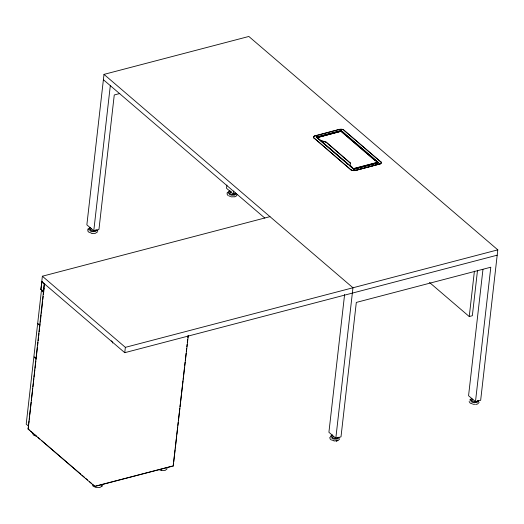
<?xml version="1.0" encoding="UTF-8"?>
<svg xmlns="http://www.w3.org/2000/svg" width="524" height="524" viewBox="0 0 524 524"><rect width="100%" height="100%" fill="white"/><g stroke="black" fill="none" stroke-linecap="round" stroke-linejoin="round"><path stroke-width="0.79" d="M97.68 231.353L97.739 230.311M111.776 341.098C112.175 341.576 110.846 341.576 111.514 341M102.042 484.471L102.069 486.141L99.783 487.53L96.01 487.497L92.964 486.056L92.597 484.726M42.726 290.768L43.571 291.658L40.82 289.261L41.913 281.519M269.978 216.641L42.372 276.22L41.763 281.552L124.751 352.685L497.191 255.188M41.671 281.768L44.298 284.06L43.446 291.56L40.996 289.248L41.894 281.663M44.71 283.91L44.494 284.231L44.579 283.805M28.211 428.121L28.578 424.885M28.761 423.268L29.036 420.838M29.22 419.22L29.593 415.984M29.776 414.366L31.158 402.236M31.342 400.618L32.724 388.481M32.907 386.863L33.281 383.627M33.464 382.009L33.831 378.773M34.014 377.156L34.289 374.726M34.473 373.108L34.846 369.872M35.029 368.254L35.861 360.977M36.045 359.359L37.427 347.222M37.61 345.604L37.977 342.369M38.16 340.751L38.534 337.515M38.717 335.897L38.992 333.467M39.176 331.849L39.542 328.613M39.732 326.996L40.099 323.76M40.282 322.142L41.114 314.865M41.298 313.247L42.68 301.11M42.863 299.492L43.23 296.257M43.413 294.639L44.154 288.167M44.429 285.737L44.691 284.067M482.958 269.388L468.561 395.731L475.478 401.659L480.659 400.303L497.8 249.856L248.841 36.47L104.001 74.382L86.86 224.835L93.776 230.763L98.951 229.407L114.265 94.962L119.806 93.514M93.776 230.763L110.309 85.648M173.123 465.954L94.962 486.272M92.44 484.176L94.778 486.279M112.562 343.01L112.686 341.897M124.751 352.685L125.36 347.346L42.372 276.22M188.312 335.465L173.182 465.803M173.287 466.105L173.549 463.53M173.732 461.913L175.114 449.749M175.304 448.131L176.686 435.968M176.87 434.344L177.702 427.047M177.885 425.429L178.258 422.187M178.442 420.562L179.83 408.399M180.014 406.781L181.396 394.618M181.586 393L182.418 385.703M182.601 384.079L182.968 380.837M183.151 379.212L183.524 375.97M183.708 374.352L184.54 367.055M184.723 365.431L185.096 362.189M185.28 360.571L186.112 353.274M186.295 351.65L186.662 348.408M186.845 346.783L187.127 344.353M187.31 342.729L187.677 339.486M187.867 337.869L188.142 335.432M226.885 185.037L226.519 188.28L233.435 194.208L236.396 193.428M233.435 194.208L233.802 190.965M381.262 162.492A3.072 1.572 6.5 0 1 379.972 164.019L355.18 170.503A3.301 1.69 6.5 0 1 351.067 169.966L313.732 137.747A3.301 1.69 6.5 0 1 314.957 135.814L339.742 129.323A3.072 1.572 6.5 0 1 343.698 129.906L381.04 162.119L344.294 130.627M313.706 137.943A3.301 1.69 6.5 0 1 314.931 136.011L314.957 135.814M319.437 139.869L316.398 137.052L341.19 130.561L378.544 162.584L353.739 169.265M317.04 137.674L341.013 131.203L377.614 162.578C377.018 163.409 378.217 161.864 376.239 161.562M341.072 131.249L341.379 131.524L340.836 131.164L316.941 137.589L321.042 140.799L326.164 142.253L350.405 163.239M321.395 140.904L320.786 140.484M324.277 141.441L321.415 140.753M326.164 142.253L324.291 141.29M314.931 136.011L339.742 129.323M341.19 130.561L316.378 137.249M343.698 129.906L343.679 130.103A3.072 1.572 6.5 0 0 343.135 129.808M349.966 162.65L326.183 142.102M349.836 165.283L349.986 165.676L350.425 163.691L349.98 162.499M351.067 169.966L313.732 137.747M349.999 165.532C351.211 165.728 353.969 169.593 353.759 169.069M355.18 170.503L379.992 163.822A3.072 1.572 6.5 0 0 381.059 161.923M344.609 294.475L328.908 432.293L335.819 438.221L340.993 436.865L356.313 302.42L490.798 267.214L475.478 401.659M335.819 438.221L352.96 287.768L104.001 74.382M377.555 162.925L377.365 162.355L353.569 168.584L353.759 169.147L377.555 162.925L377.365 162.355M353.654 168.826L355.514 170.418L379.992 163.822M477.515 270.332L472.347 315.717L469.242 316.529L474.41 271.144M166.874 468.384L167.11 468.882L165.171 470.414L161.477 470.591L161.595 469.681M87.842 229.034L87.842 231.11L89.263 232.577M227.246 192.537L227.075 194.024L227.914 195.485M40.82 289.261L43.59 291.508M27.975 428.855L94.805 486.442M237.084 194.863L236.147 196.166L234.66 196.867M339.729 438.811L338.242 440.461L334.089 440.979M479.132 402.314L477.652 403.971L475.628 404.521M97.385 232.014L95.257 233.363L92.047 233.527M88.477 228.739L90.338 227.449M90.416 227.835L89.44 228.51L89.951 229.892L92.152 230.835L94.739 230.783L96.206 229.774M97.078 230.344L95.217 231.628L91.923 231.693L89.827 230.796M227.881 192.243L229.741 190.959M230.311 191.005L228.844 192.02L229.361 193.402L231.556 194.345L234.143 194.293L235.138 193.605M236.481 193.847L234.621 195.138L231.326 195.197L229.23 194.299M28.191 428.874L44.298 284.06M330.52 436.191L332.386 434.907M332.458 435.293L331.482 435.968L332 437.35L334.194 438.293L336.788 438.241L338.249 437.226M339.126 437.795L337.26 439.086L333.965 439.145L331.875 438.247M469.923 399.701L471.79 398.41M471.869 398.797L470.886 399.471L471.404 400.853L473.598 401.797L476.192 401.751L477.659 400.736M478.53 401.305L476.663 402.589L473.375 402.655L471.279 401.757M90.429 229.519L91.425 228.883M229.833 193.022L230.829 192.393M332.471 436.97L333.467 436.335M471.882 400.48L472.877 399.845M317.197 137.576L340.993 131.354L375.014 160.508M354.316 168.532L377.346 162.506M353.667 169.069L378.544 162.584M125.36 347.346L497.8 249.856M94.759 486.436L95.158 486.442M95.211 486.344L172.278 466.183M231.195 196.834L234.202 196.775M111.789 341.406L111.298 341.314M473.238 404.286L474.744 404.259M158.857 469.57L161.477 470.591M228.641 195.74L230.553 196.559M89.873 232.505L91.792 233.324M470.69 403.192L472.602 404.017M331.921 439.957L333.834 440.782M36.529 436.341L33.359 434.979L32.612 432.988M331.312 440.029L330.205 439.086L329.72 437.455M470.218 403.159L469.124 401.476M340.96 130.581L379.972 164.019M316.503 136.987L352.416 167.765M316.398 137.052L353.759 169.147M320.662 140.923L344.55 161.392M346.39 162.964L348.224 164.543M350.065 166.115L351.899 167.693M429.484 282.456L469.242 316.529M103.392 79.72L264.817 218.076M42.903 282.705L41.848 281.748M43.492 292.359L41.416 290.584L37.676 323.413L39.752 325.194M39.719 325.456L37.649 323.681L33.909 356.517L35.979 358.292M35.927 358.789L33.85 357.014L26.2 424.158L28.276 425.933M28.041 428.914L29.311 430.073M30.549 431.134L33.025 433.256M34.263 434.317L36.117 435.909M37.977 437.501L39.831 439.092M41.691 440.684L80.676 474.102M81.914 475.163L84.39 477.285M85.628 478.346L87.488 479.938M89.342 481.53L91.202 483.115M478.202 400.428L478.366 400.867M470.087 400.139L470.414 401.017M330.683 436.63L331.011 437.507M235.486 192.937L235.61 193.284M228.045 192.681L228.372 193.559M88.641 229.178L88.969 230.056M101.866 485.407L102.069 486.141M231.202 191.607A1.172 0.603 6.5 0 1 231.307 191.496M355.207 170.307A3.301 1.69 6.5 0 1 351.087 169.769M339.722 129.52A3.072 1.572 6.5 0 1 342.493 129.585M337.083 440.848L336.225 441.018L337.083 440.848"/></g></svg>
